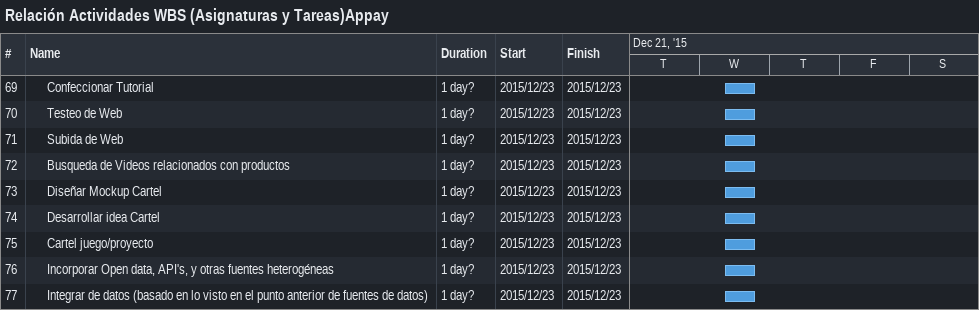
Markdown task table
Relación Actividades WBS (Asignaturas y Tareas)Appay

| ID | Level | Task | Duration | Start | Finish |
|---|---|---|---|---|---|
| 69 | 2 | Confeccionar Tutorial | 1d? | 2015-12-23 | 2015-12-23 |
| 70 | 2 | Testeo de Web | 1d? | 2015-12-23 | 2015-12-23 |
| 71 | 2 | Subida de Web | 1d? | 2015-12-23 | 2015-12-23 |
| 72 | 2 | Busqueda de Videos relacionados con productos | 1d? | 2015-12-23 | 2015-12-23 |
| 73 | 2 | Diseñar Mockup Cartel | 1d? | 2015-12-23 | 2015-12-23 |
| 74 | 2 | Desarrollar idea Cartel | 1d? | 2015-12-23 | 2015-12-23 |
| 75 | 2 | Cartel juego/proyecto | 1d? | 2015-12-23 | 2015-12-23 |
| 76 | 2 | Incorporar Open data, API's, y otras fuentes heterogéneas | 1d? | 2015-12-23 | 2015-12-23 |
| 77 | 2 | Integrar de datos (basado en lo visto en el punto anterior de fuentes de datos) | 1d? | 2015-12-23 | 2015-12-23 |
